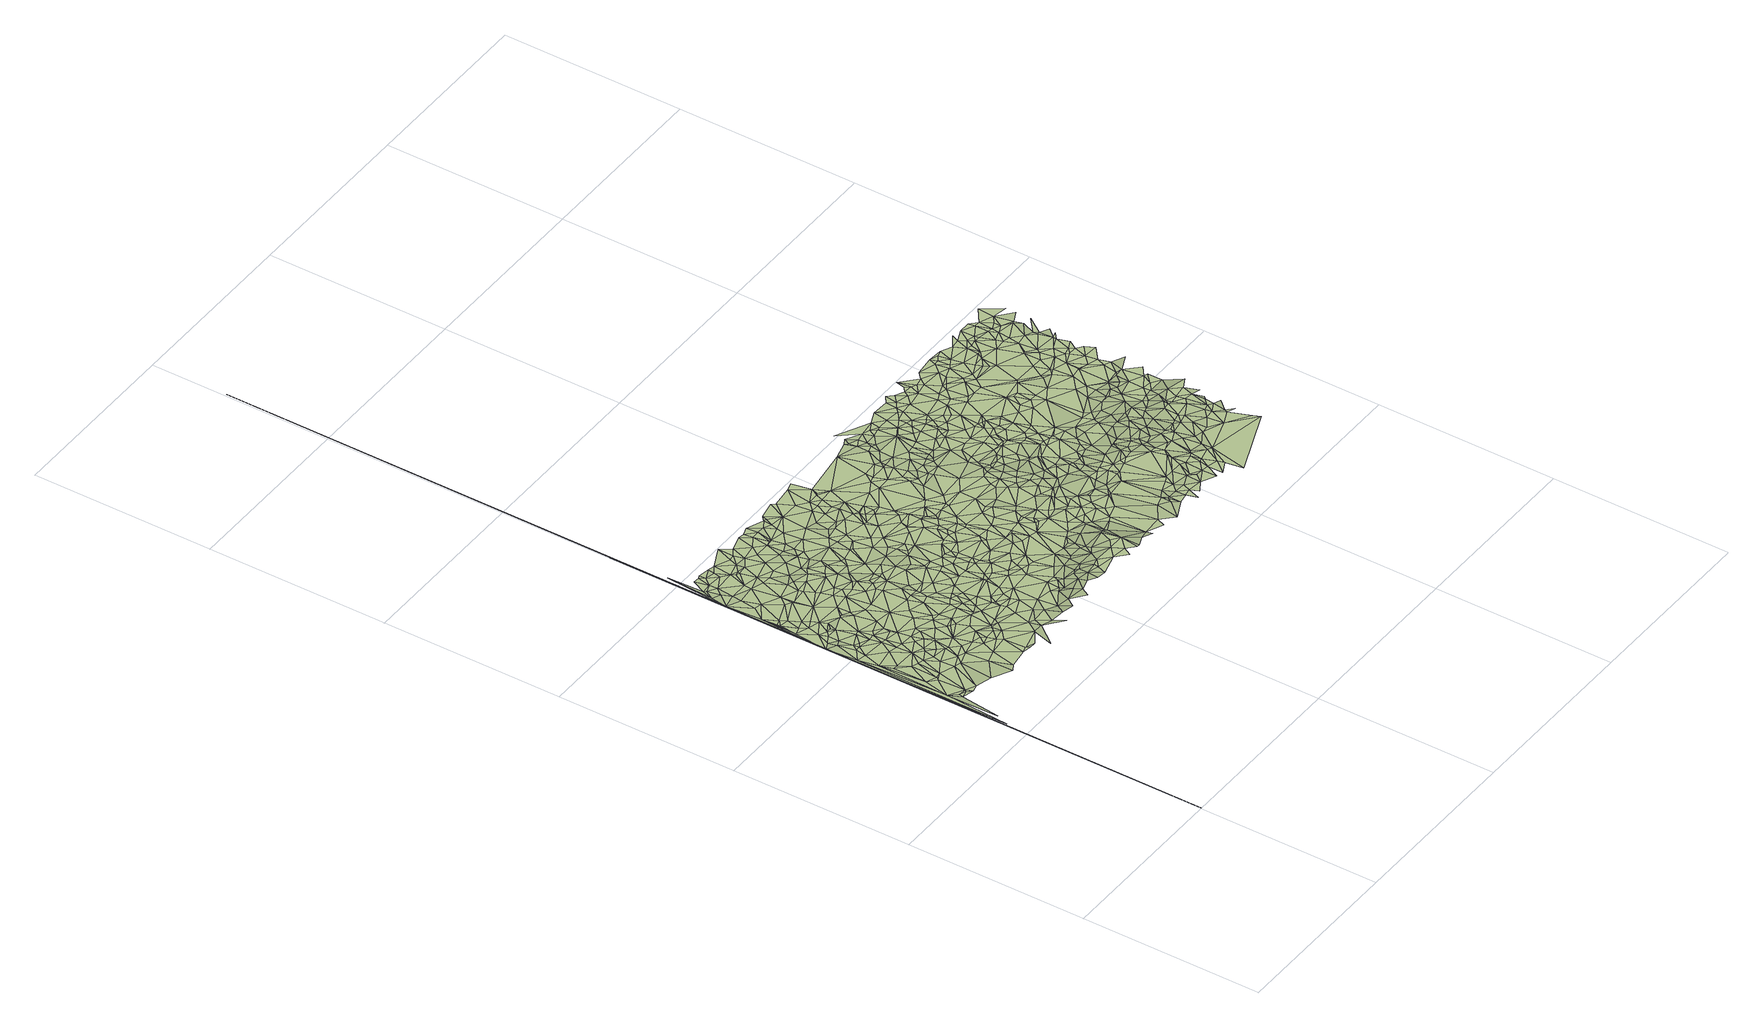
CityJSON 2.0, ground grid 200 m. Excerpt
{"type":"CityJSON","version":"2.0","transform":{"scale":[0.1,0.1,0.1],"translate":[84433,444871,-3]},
"CityObjects":{
"terrain1":{"type":"TINRelief","geometry":[{"type":"CompositeSurface","lod":"2","boundaries":[[[0,1,2]],[[3,4,1]],[[0,5,1]],[[6,1,5]],[[7,5,0]],[[7,0,8]],[[7,6,5]],[[9,1,6]],[[9,10,1]],[[11,4,3]],[[7,8,6]],[[10,12,1]],[[13,6,8]],[[3,1,12]],[[9,14,10]],[[10,15,12]],[[9,6,16]],[[14,17,10]],[[10,17,15]],[[9,16,14]],[[18,12,15]],[[13,19,6]],[[17,18,15]],[[20,3,12]],[[19,16,6]],[[14,16,21]],[[14,21,17]],[[22,12,18]],[[23,11,3]],[[24,3,20]],[[22,20,12]],[[23,3,24]],[[13,25,26]],[[16,27,21]],[[28,18,17]],[[29,11,23]],[[13,26,19]],[[30,24,20]],[[19,31,16]],[[31,27,16]],[[28,17,21]],[[29,32,11]],[[23,24,33]],[[22,18,28]],[[34,11,32]],[[35,29,23]],[[30,33,24]],[[27,28,21]],[[35,23,33]],[[36,11,34]],[[37,30,20]],[[37,20,22]],[[38,29,35]],[[30,39,33]],[[31,40,27]],[[38,32,29]],[[19,41,31]],[[25,42,26]],[[19,26,41]],[[27,43,28]],[[44,34,45]],[[46,22,28]],[[27,40,43]],[[45,34,47]],[[48,39,30]],[[34,32,49]],[[50,42,25]],[[35,33,51]],[[36,52,11]],[[44,36,34]],[[51,33,39]],[[47,34,49]],[[37,22,46]],[[38,53,32]],[[48,30,37]],[[38,35,54]],[[31,55,40]],[[56,44,45]],[[46,28,57]],[[58,45,47]],[[43,59,28]],[[11,60,61]],[[56,36,44]],[[48,51,39]],[[40,62,43]],[[38,54,53]],[[54,35,51]],[[31,41,55]],[[63,41,26]],[[56,45,58]],[[64,37,46]],[[63,26,42]],[[53,65,32]],[[66,47,49]],[[49,32,65]],[[64,46,57]],[[67,42,50]],[[28,59,68]],[[28,68,57]],[[66,58,47]],[[43,62,59]],[[40,55,62]],[[69,48,37]],[[54,70,53]],[[69,37,64]],[[71,51,48]],[[72,53,70]],[[66,49,73]],[[71,48,69]],[[71,54,51]],[[36,74,52]],[[73,49,65]],[[75,55,41]],[[72,70,54]],[[56,76,36]],[[72,65,53]],[[77,59,62]],[[67,78,42]],[[63,79,41]],[[64,57,80]],[[81,11,52]],[[63,42,78]],[[79,75,41]],[[69,64,82]],[[59,83,68]],[[57,68,84]],[[71,69,85]],[[77,62,55]],[[86,56,58]],[[36,76,74]],[[77,83,59]],[[77,55,75]],[[80,57,84]],[[71,87,54]],[[64,80,82]],[[87,72,54]],[[69,88,85]],[[74,89,52]],[[90,58,66]],[[83,84,68]],[[69,82,88]],[[91,92,52]],[[87,65,72]],[[93,66,73]],[[67,94,78]],[[86,76,56]],[[95,79,63]],[[93,73,65]],[[96,63,78]],[[71,85,97]],[[98,52,89]],[[77,99,83]],[[91,52,98]],[[79,100,75]],[[76,89,74]],[[77,75,100]],[[88,82,80]],[[101,52,92]],[[102,84,83]],[[96,95,63]],[[90,86,58]],[[99,102,83]],[[103,92,91]],[[103,104,92]],[[77,100,99]],[[85,88,97]],[[105,80,84]],[[71,106,87]],[[95,100,79]],[[71,97,106]],[[90,66,93]],[[101,92,104]],[[105,84,102]],[[87,107,65]],[[108,91,98]],[[108,103,91]],[[93,65,107]],[[109,104,103]],[[100,110,99]],[[111,89,76]],[[110,102,99]],[[96,78,112]],[[94,113,78]],[[86,114,76]],[[115,88,80]],[[106,116,87]],[[111,98,89]],[[96,117,95]],[[109,103,108]],[[105,102,110]],[[109,118,104]],[[87,116,107]],[[119,80,105]],[[78,113,112]],[[106,120,116]],[[95,121,100]],[[115,97,88]],[[122,123,94]],[[90,114,86]],[[124,90,93]],[[114,111,76]],[[94,123,113]],[[96,125,117]],[[108,98,126]],[[116,120,107]],[[96,112,125]],[[127,106,97]],[[124,114,90]],[[95,117,121]],[[100,128,110]],[[127,120,106]],[[115,80,119]],[[111,126,98]],[[109,129,118]],[[130,128,100]],[[122,131,123]],[[105,110,132]],[[117,125,121]],[[133,109,108]],[[130,100,134]],[[124,93,135]],[[127,97,115]],[[109,136,129]],[[121,137,100]],[[119,105,132]],[[100,137,134]],[[124,138,114]],[[139,125,112]],[[140,93,107]],[[110,128,132]],[[133,136,109]],[[113,141,112]],[[142,107,120]],[[136,143,129]],[[139,121,125]],[[114,144,111]],[[145,108,126]],[[127,142,120]],[[146,113,123]],[[146,123,131]],[[145,133,108]],[[124,135,138]],[[147,135,93]],[[139,112,141]],[[130,148,128]],[[149,127,115]],[[147,93,150]],[[150,93,140]],[[128,148,132]],[[151,143,136]],[[111,152,126]],[[115,119,153]],[[139,154,121]],[[119,132,155]],[[156,136,133]],[[130,134,148]],[[138,157,114]],[[114,157,144]],[[121,158,137]],[[140,107,142]],[[149,142,127]],[[146,141,113]],[[156,151,136]],[[119,155,153]],[[121,154,158]],[[111,144,152]],[[139,141,154]],[[145,126,159]],[[156,133,145]],[[155,132,160]],[[132,148,160]],[[159,126,161]],[[134,137,162]],[[161,126,152]],[[154,141,163]],[[134,162,148]],[[115,153,164]],[[158,162,137]],[[154,163,158]],[[156,145,165]],[[166,138,135]],[[156,165,151]],[[167,157,138]],[[147,166,135]],[[145,159,168]],[[157,169,144]],[[149,115,170]],[[171,146,172]],[[173,150,140]],[[144,169,152]],[[153,155,174]],[[175,140,142]],[[149,176,142]],[[159,161,168]],[[174,155,160]],[[163,177,158]],[[166,167,138]],[[148,178,160]],[[146,179,141]],[[179,163,141]],[[175,173,140]],[[180,147,150]],[[145,168,181]],[[161,152,182]],[[165,145,181]],[[162,178,148]],[[170,115,164]],[[175,142,183]],[[153,174,164]],[[168,161,182]],[[184,169,157]],[[184,157,167]],[[158,177,185]],[[158,185,162]],[[176,183,142]],[[186,152,169]],[[149,187,176]],[[180,150,173]],[[180,166,147]],[[174,160,188]],[[171,179,146]],[[160,178,188]],[[168,182,181]],[[149,170,187]],[[162,189,178]],[[190,177,163]],[[162,185,189]],[[191,167,166]],[[184,186,169]],[[165,181,192]],[[182,152,193]],[[175,194,173]],[[191,184,167]],[[195,164,174]],[[190,163,179]],[[175,183,194]],[[186,193,152]],[[176,196,183]],[[171,197,179]],[[189,198,178]],[[199,189,185]],[[174,188,200]],[[180,191,166]],[[201,181,182]],[[195,174,200]],[[178,198,188]],[[202,185,177]],[[203,197,171]],[[204,165,192]],[[170,164,205]],[[176,187,206]],[[205,164,195]],[[199,198,189]],[[194,183,196]],[[207,203,171]],[[180,173,208]],[[209,192,181]],[[173,194,208]],[[176,206,196]],[[210,177,190]],[[184,211,186]],[[191,212,184]],[[201,182,193]],[[213,188,198]],[[200,188,213]],[[209,181,201]],[[195,200,214]],[[210,202,177]],[[215,179,197]],[[180,216,191]],[[170,217,187]],[[199,185,218]],[[195,214,219]],[[205,195,219]],[[211,193,186]],[[190,179,215]],[[212,211,184]],[[199,220,198]],[[216,221,191]],[[204,192,209]],[[180,208,216]],[[191,221,212]],[[217,206,187]],[[202,218,185]],[[206,222,196]],[[170,205,217]],[[200,213,223]],[[214,200,223]],[[213,198,224]],[[203,225,197]],[[226,194,196]],[[220,224,198]],[[201,193,227]],[[205,219,228]],[[226,208,194]],[[199,229,220]],[[230,223,213]],[[209,201,231]],[[230,213,224]],[[225,215,197]],[[199,218,229]],[[222,232,196]],[[206,233,222]],[[217,205,228]],[[216,234,221]],[[216,208,234]],[[204,209,231]],[[235,225,203]],[[236,219,214]],[[202,237,218]],[[220,238,224]],[[211,239,193]],[[217,233,206]],[[240,210,190]],[[226,196,232]],[[241,214,223]],[[212,221,242]],[[227,193,239]],[[236,228,219]],[[230,224,238]],[[240,190,215]],[[212,243,211]],[[229,238,220]],[[210,244,202]],[[245,201,227]],[[246,218,237]],[[222,233,232]],[[231,201,245]],[[247,234,208]],[[244,237,202]],[[226,248,208]],[[249,223,230]],[[246,229,218]],[[241,236,214]],[[234,250,221]],[[247,208,248]],[[212,242,243]],[[217,251,233]],[[235,252,225]],[[249,230,238]],[[221,250,242]],[[211,253,239]],[[240,244,210]],[[241,223,249]],[[211,243,253]],[[254,217,228]],[[233,251,232]],[[255,215,225]],[[246,237,256]],[[247,250,234]],[[257,252,235]],[[244,256,237]],[[226,232,258]],[[227,239,259]],[[254,228,236]],[[240,215,255]],[[245,227,259]],[[226,258,248]],[[252,255,225]],[[239,253,260]],[[261,251,217]],[[247,262,250]],[[247,248,262]],[[263,231,245]],[[264,238,229]],[[265,229,246]],[[259,239,260]],[[266,232,251]],[[267,243,242]],[[267,253,243]],[[257,268,252]],[[254,261,217]],[[269,246,256]],[[241,249,270]],[[271,260,253]],[[240,272,244]],[[249,238,264]],[[266,258,232]],[[262,248,273]],[[274,236,241]],[[273,248,258]],[[244,272,256]],[[267,271,253]],[[240,255,272]],[[250,275,242]],[[245,259,276]],[[259,260,277]],[[261,266,251]],[[263,245,276]],[[269,265,246]],[[271,277,260]],[[274,254,236]],[[262,275,250]],[[252,278,255]],[[265,264,229]],[[279,241,270]],[[270,249,280]],[[269,256,272]],[[267,242,275]],[[252,268,281]],[[276,259,282]],[[283,282,259]],[[283,259,277]],[[280,249,264]],[[262,273,275]],[[274,241,279]],[[284,273,258]],[[263,276,285]],[[286,261,254]],[[267,287,271]],[[288,258,266]],[[252,281,278]],[[279,270,280]],[[271,287,277]],[[288,266,261]],[[269,289,265]],[[274,290,254]],[[291,276,282]],[[286,254,290]],[[291,282,283]],[[255,292,272]],[[291,285,276]],[[268,293,294]],[[284,275,273]],[[267,275,287]],[[289,264,265]],[[269,272,295]],[[296,284,258]],[[283,277,297]],[[268,298,281]],[[255,278,292]],[[299,280,264]],[[300,279,280]],[[268,294,298]],[[269,295,289]],[[274,279,300]],[[286,301,261]],[[291,302,285]],[[303,258,288]],[[289,304,264]],[[296,258,303]],[[297,277,287]],[[291,283,305]],[[301,288,261]],[[306,290,274]],[[299,264,304]],[[278,281,307]],[[286,290,301]],[[306,274,300]],[[308,280,299]],[[308,300,280]],[[298,309,281]],[[289,310,304]],[[283,297,311]],[[284,312,275]],[[281,309,307]],[[291,305,302]],[[305,283,311]],[[295,310,289]],[[278,307,292]],[[313,287,275]],[[272,314,295]],[[306,301,290]],[[272,292,314]],[[315,284,296]],[[313,275,312]],[[299,304,316]],[[294,317,298]],[[306,300,318]],[[315,312,284]],[[319,307,309]],[[298,317,309]],[[301,320,288]],[[302,305,321]],[[303,288,322]],[[308,318,300]],[[315,296,303]],[[297,287,323]],[[308,299,324]],[[295,325,310]],[[292,307,319]],[[322,288,320]],[[304,310,326]],[[305,311,327]],[[313,323,287]],[[299,316,324]],[[328,317,294]],[[329,319,309]],[[305,327,321]],[[330,320,301]],[[329,309,317]],[[316,304,326]],[[331,313,312]],[[306,332,301]],[[325,326,310]],[[295,333,325]],[[295,314,333]],[[308,334,318]],[[335,314,292]],[[315,331,312]],[[335,292,319]],[[308,324,334]],[[336,311,297]],[[306,318,332]],[[337,315,303]],[[332,330,301]],[[338,303,322]],[[335,319,329]],[[339,321,327]],[[336,327,311]],[[322,320,340]],[[330,340,320]],[[336,297,323]],[[341,323,313]],[[324,316,342]],[[318,334,343]],[[334,324,342]],[[316,326,344]],[[337,331,315]],[[345,313,331]],[[338,337,303]],[[325,333,346]],[[342,316,344]],[[329,317,347]],[[328,348,317]],[[339,349,321]],[[341,313,345]],[[339,327,336]],[[332,340,330]],[[350,333,314]],[[338,322,340]],[[351,348,328]],[[325,352,326]],[[344,326,353]],[[334,354,343]],[[355,314,335]],[[334,342,356]],[[325,346,352]],[[357,318,343]],[[348,347,317]],[[334,356,354]],[[339,336,349]],[[341,358,323]],[[329,347,359]],[[350,346,333]],[[357,332,318]],[[335,329,360]],[[355,350,314]],[[351,361,348]],[[357,343,354]],[[342,344,362]],[[344,353,362]],[[363,331,337]],[[348,364,347]],[[353,326,365]],[[329,359,360]],[[366,341,345]],[[359,347,364]],[[367,345,331]],[[355,335,360]],[[332,368,340]],[[326,352,365]],[[338,340,368]],[[366,358,341]],[[369,337,338]],[[356,370,354]],[[371,336,323]],[[350,372,346]],[[371,323,358]],[[372,352,346]],[[373,349,336]],[[348,361,374]],[[355,375,350]],[[356,342,376]],[[357,377,332]],[[348,378,364]],[[357,354,370]],[[362,353,365]],[[359,364,379]],[[363,367,331]],[[350,375,372]],[[348,374,378]],[[367,366,345]],[[363,337,369]],[[359,379,360]],[[342,362,376]],[[372,365,352]],[[366,380,358]],[[379,364,378]],[[338,368,381]],[[357,370,377]],[[356,376,370]],[[373,336,382]],[[332,377,383]],[[332,383,368]],[[355,384,375]],[[371,358,380]],[[369,338,385]],[[386,382,336]],[[355,360,384]],[[386,336,371]],[[361,387,374]],[[374,388,378]],[[389,360,379]],[[363,369,390]],[[338,381,385]],[[372,375,384]],[[379,378,388]],[[391,377,370]],[[362,365,392]],[[367,393,366]],[[363,394,367]],[[372,392,365]],[[366,393,380]],[[389,384,360]],[[363,390,395]],[[374,387,388]],[[376,362,396]],[[381,368,383]],[[397,391,370]],[[391,398,377]],[[369,399,390]],[[379,388,400]],[[401,371,380]],[[389,379,400]],[[376,402,370]],[[377,398,383]],[[363,395,394]],[[381,383,403]],[[396,362,404]],[[367,394,393]],[[381,403,385]],[[397,370,402]],[[386,371,405]],[[389,406,384]],[[390,407,395]],[[362,392,404]],[[401,380,408]],[[405,371,401]],[[380,393,408]],[[389,400,406]],[[390,399,407]],[[372,409,392]],[[376,396,402]],[[369,385,410]],[[411,391,397]],[[411,398,391]],[[386,412,382]],[[372,384,413]],[[394,395,414]],[[369,410,399]],[[415,403,383]],[[416,383,398]],[[406,417,384]],[[418,385,403]],[[411,416,398]],[[419,388,387]],[[372,413,409]],[[419,400,388]],[[386,405,412]],[[401,408,420]],[[406,400,421]],[[394,422,393]],[[397,402,423]],[[394,414,422]],[[405,401,420]],[[402,396,424]],[[415,383,416]],[[395,407,425]],[[414,395,425]],[[399,426,407]],[[393,422,408]],[[411,397,427]],[[396,404,424]],[[406,421,417]],[[418,403,415]],[[418,410,385]],[[411,427,416]],[[407,426,425]],[[428,404,392]],[[420,408,422]],[[427,397,423]],[[428,392,409]],[[423,402,424]],[[414,425,422]],[[405,420,429]],[[430,421,400]],[[431,432,387]],[[430,400,433]],[[399,410,434]],[[433,400,419]],[[399,435,426]],[[417,436,384]],[[415,416,437]],[[432,419,387]],[[399,434,435]],[[427,437,416]],[[438,417,421]],[[434,410,418]],[[384,436,413]],[[435,425,426]],[[428,409,413]],[[423,424,439]],[[418,415,440]],[[441,405,429]],[[412,405,441]],[[442,424,404]],[[427,423,439]],[[430,438,421]],[[415,437,443]],[[438,444,417]],[[428,445,404]],[[440,415,443]],[[442,404,445]],[[420,422,446]],[[439,424,442]],[[429,420,446]],[[447,417,444]],[[448,433,419]],[[428,413,445]],[[437,449,443]],[[427,450,437]],[[427,439,450]],[[441,429,451]],[[434,418,452]],[[447,436,417]],[[429,446,451]],[[422,425,453]],[[430,433,454]],[[438,447,444]],[[418,440,452]],[[412,441,455]],[[435,453,425]],[[440,443,452]],[[432,456,419]],[[457,438,430]],[[437,458,449]],[[441,451,446]],[[452,443,449]],[[445,413,459]],[[437,450,458]],[[454,433,448]],[[448,419,456]],[[446,422,453]],[[459,413,436]],[[442,445,459]],[[460,456,432]],[[439,442,461]],[[434,462,435]],[[457,447,438]],[[450,439,461]],[[452,449,458]],[[457,430,454]],[[460,463,456]],[[464,436,447]],[[434,452,465]],[[442,459,466]],[[454,448,456]],[[461,442,466]],[[450,467,458]],[[435,462,453]],[[459,436,468]],[[457,464,447]],[[434,465,462]],[[452,458,469]],[[470,456,463]],[[471,468,436]],[[464,472,436]],[[473,454,456]],[[473,457,454]],[[467,469,458]],[[465,452,469]],[[446,453,474]],[[475,459,468]],[[472,471,436]],[[476,466,459]],[[477,459,475]],[[478,473,456]],[[457,479,464]],[[480,450,461]],[[480,467,450]],[[481,461,466]],[[482,468,471]],[[482,475,468]],[[473,479,457]],[[476,459,477]],[[441,446,483]],[[484,472,464]],[[453,462,474]],[[470,485,456]],[[486,473,478]],[[476,481,466]],[[465,469,487]],[[488,461,481]],[[489,484,464]],[[482,471,472]],[[485,478,456]],[[486,479,473]],[[489,464,479]],[[446,474,490]],[[480,461,488]],[[491,469,467]],[[492,477,475]],[[492,475,482]],[[493,462,465]],[[492,482,472]],[[476,477,492]],[[486,494,479]],[[495,465,487]],[[470,496,485]],[[497,486,478]],[[498,474,462]],[[491,487,469]],[[499,484,489]],[[500,481,476]],[[480,491,467]],[[494,489,479]],[[501,488,481]],[[502,472,484]],[[497,494,486]],[[485,497,478]],[[495,493,465]],[[500,476,492]],[[501,480,488]],[[492,472,503]],[[446,490,483]],[[493,498,462]],[[499,502,484]],[[501,481,500]],[[498,504,474]],[[505,503,472]],[[504,490,474]],[[494,506,489]],[[499,489,506]],[[502,505,472]],[[497,507,494]],[[485,507,497]],[[493,508,498]],[[509,493,495]],[[510,500,492]],[[511,495,487]],[[499,506,512]],[[498,513,504]],[[499,512,502]],[[494,514,506]],[[515,487,491]],[[516,480,501]],[[504,517,490]],[[494,507,514]],[[518,492,503]],[[509,508,493]],[[519,507,485]],[[520,505,502]],[[521,491,480]],[[522,501,500]],[[518,503,505]],[[523,519,485]],[[524,498,508]],[[525,509,495]],[[512,520,502]],[[504,513,517]],[[509,526,508]],[[506,514,512]],[[524,513,498]],[[511,487,515]],[[527,505,520]],[[510,492,518]],[[521,480,516]],[[483,490,517]],[[528,500,510]],[[511,525,495]],[[507,529,514]],[[522,516,501]],[[524,508,526]],[[518,505,527]],[[522,500,528]],[[509,530,526]],[[512,531,520]],[[519,532,507]],[[532,529,507]],[[525,530,509]],[[512,514,533]],[[524,534,513]],[[515,491,535]],[[536,517,513]],[[521,535,491]],[[527,520,537]],[[529,533,514]],[[520,531,537]],[[534,536,513]],[[538,510,518]],[[512,539,531]],[[512,533,539]],[[540,483,517]],[[541,524,526]],[[524,542,534]],[[525,543,530]],[[544,510,538]],[[545,525,511]],[[541,526,530]],[[546,516,522]],[[546,521,516]],[[540,517,536]],[[545,511,515]],[[518,527,547]],[[528,510,544]],[[542,536,534]],[[538,518,547]],[[531,539,537]],[[519,548,532]],[[549,522,528]],[[550,533,529]],[[551,548,519]],[[532,550,529]],[[527,537,552]],[[545,543,525]],[[553,539,533]],[[541,542,524]],[[541,530,543]],[[546,535,521]],[[546,522,549]],[[544,538,547]],[[552,537,539]],[[547,527,552]],[[554,483,540]],[[555,536,542]],[[553,533,550]],[[556,483,554]],[[553,557,539]],[[555,540,536]],[[549,528,558]],[[515,535,559]],[[528,544,558]],[[545,560,543]],[[561,545,515]],[[546,562,535]],[[546,549,563]],[[532,548,564]],[[541,543,565]],[[532,564,550]],[[566,539,557]],[[560,565,543]],[[549,558,563]],[[553,566,557]],[[567,544,547]],[[551,568,548]],[[541,569,542]],[[562,559,535]],[[546,570,562]],[[561,515,559]],[[546,563,570]],[[571,540,555]],[[553,550,566]],[[571,554,540]],[[572,556,554]],[[567,558,544]],[[573,547,552]],[[541,565,569]],[[574,565,560]],[[572,575,556]],[[551,576,568]],[[577,563,558]],[[578,571,555]],[[567,547,573]],[[570,579,562]],[[580,572,554]],[[562,579,559]],[[552,539,581]],[[582,554,571]],[[583,550,564]],[[570,563,584]],[[585,560,545]],[[548,586,564]],[[574,587,565]],[[567,577,558]],[[583,566,550]],[[587,569,565]],[[580,554,582]],[[577,584,563]],[[580,575,572]],[[555,542,588]],[[568,586,548]],[[581,539,566]],[[582,571,578]],[[585,545,561]],[[559,579,589]],[[574,560,585]],[[561,559,590]],[[588,542,569]],[[567,573,591]],[[574,592,587]],[[590,559,589]],[[570,593,579]],[[583,594,566]],[[595,569,587]],[[596,573,552]],[[570,584,593]],[[576,597,568]],[[578,555,588]],[[597,586,568]],[[567,598,577]],[[579,599,589]],[[582,578,600]],[[580,601,575]],[[576,602,597]],[[567,591,598]],[[580,582,601]],[[595,587,592]],[[597,602,586]],[[561,590,603]],[[583,564,604]],[[574,585,592]],[[594,605,566]],[[586,604,564]],[[579,593,599]],[[596,552,581]],[[596,591,573]],[[595,588,569]],[[576,606,602]],[[601,582,600]],[[607,584,577]],[[608,586,602]],[[605,581,566]],[[583,604,594]],[[609,561,603]],[[590,589,610]],[[595,592,611]],[[600,578,588]],[[609,585,561]],[[612,593,584]],[[613,598,591]],[[610,589,599]],[[585,614,592]],[[607,577,598]],[[608,604,586]],[[615,599,593]],[[606,616,602]],[[617,603,590]],[[608,602,616]],[[595,611,588]],[[618,591,596]],[[618,613,591]],[[619,601,600]],[[620,601,621]],[[612,584,607]],[[592,614,622]],[[592,622,611]],[[594,623,605]],[[615,610,599]],[[612,615,593]],[[617,590,610]],[[624,600,588]],[[596,581,625]],[[626,627,606]],[[594,604,628]],[[619,600,624]],[[605,629,581]],[[611,630,588]],[[606,627,616]],[[631,585,609]],[[632,598,613]],[[585,633,614]],[[634,609,603]],[[608,616,635]],[[621,601,619]],[[618,636,613]],[[611,637,630]],[[625,581,629]],[[632,607,598]],[[618,596,638]],[[608,639,604]],[[594,628,623]],[[596,625,638]],[[619,624,640]],[[612,641,615]],[[605,623,629]],[[642,612,607]],[[643,588,630]],[[634,603,617]],[[627,644,616]],[[645,613,636]],[[631,633,585]],[[624,588,643]],[[622,614,633]],[[608,635,639]],[[622,646,611]],[[642,641,612]],[[616,644,635]],[[632,613,645]],[[611,646,637]],[[618,638,636]],[[621,619,640]],[[647,610,615]],[[628,604,648]],[[631,609,634]],[[643,630,637]],[[642,607,632]],[[640,624,643]],[[625,629,649]],[[617,610,647]],[[638,625,650]],[[641,647,615]],[[639,651,604]],[[627,652,653]],[[636,638,654]],[[625,649,650]],[[604,651,648]],[[623,655,629]],[[645,636,654]],[[628,648,623]],[[649,629,655]],[[627,653,644]],[[656,622,633]],[[638,650,654]],[[657,633,631]],[[643,637,658]],[[659,634,617]],[[621,640,660]],[[639,635,651]],[[640,643,660]],[[659,617,647]],[[637,646,658]],[[657,631,634]],[[642,661,641]],[[662,646,622]],[[635,644,663]],[[662,622,656]],[[648,664,623]],[[623,664,655]],[[642,632,665]],[[666,650,649]],[[654,650,666]],[[649,655,667]],[[632,645,665]],[[641,661,647]],[[668,656,633]],[[643,658,669]],[[635,670,651]],[[653,663,644]],[[648,651,671]],[[645,654,672]],[[659,647,673]],[[660,643,674]],[[655,664,667]],[[675,634,659]],[[676,658,646]],[[648,671,664]],[[677,633,657]],[[674,643,669]],[[621,660,678]],[[635,663,670]],[[657,634,675]],[[666,649,679]],[[662,656,668]],[[642,665,661]],[[662,676,646]],[[649,667,679]],[[677,668,633]],[[654,666,680]],[[673,647,681]],[[675,659,673]],[[661,681,647]],[[682,669,658]],[[645,672,665]],[[682,658,676]],[[683,662,668]],[[671,684,664]],[[682,674,669]],[[685,663,653]],[[683,676,662]],[[680,666,679]],[[664,686,667]],[[687,660,674]],[[671,688,684]],[[689,673,681]],[[690,657,675]],[[675,673,689]],[[661,691,681]],[[687,678,660]],[[677,657,692]],[[685,693,663]],[[694,683,668]],[[679,667,686]],[[685,653,695]],[[661,665,691]],[[683,696,676]],[[677,694,668]],[[697,654,680]],[[682,676,698]],[[671,651,699]],[[672,654,697]],[[664,684,700]],[[701,651,670]],[[702,670,663]],[[703,674,682]],[[704,695,653]],[[702,663,693]],[[690,692,657]],[[681,691,705]],[[680,679,706]],[[707,665,672]],[[696,698,676]],[[694,696,683]],[[685,695,693]],[[664,700,686]],[[684,688,700]],[[665,705,691]],[[703,687,674]],[[675,689,708]],[[671,699,688]],[[689,681,709]],[[679,686,706]],[[707,705,665]],[[682,698,710]],[[681,705,711]],[[690,675,708]],[[712,678,687]],[[703,682,710]],[[707,672,713]],[[714,670,702]],[[701,699,651]],[[710,698,696]],[[715,700,688]],[[680,706,716]],[[695,717,693]],[[709,681,711]],[[702,693,717]],[[714,701,670]],[[677,718,694]],[[689,709,708]],[[699,715,688]],[[694,719,696]],[[672,697,713]],[[697,680,716]],[[720,695,704]],[[712,721,678]],[[712,687,703]],[[677,692,718]],[[707,722,705]],[[690,723,692]],[[706,686,724]],[[719,710,696]],[[725,686,700]],[[707,713,722]],[[705,722,711]],[[715,726,700]],[[690,727,723]],[[714,702,717]],[[716,706,724]],[[690,708,728]],[[729,708,709]],[[694,730,719]],[[724,686,725]],[[692,723,718]],[[731,703,710]],[[713,697,732]],[[720,733,695]],[[695,733,717]],[[712,703,731]],[[690,728,727]],[[694,718,730]],[[713,734,722]],[[713,732,734]],[[697,716,735]],[[728,708,729]],[[726,736,700]],[[737,715,699]],[[725,700,736]],[[716,724,735]],[[714,738,701]],[[737,726,715]],[[701,738,699]],[[711,722,739]],[[709,711,740]],[[741,721,712]],[[742,743,720]],[[729,709,740]],[[727,744,723]],[[745,714,717]],[[741,712,731]],[[738,746,699]],[[697,747,732]],[[719,748,710]],[[740,711,739]],[[744,718,723]],[[737,699,746]],[[720,749,733]],[[697,735,747]],[[728,744,727]],[[750,736,726]],[[734,751,722]],[[742,752,743]],[[734,732,751]],[[745,717,733]],[[728,729,753]],[[722,754,739]],[[741,755,721]],[[725,736,756]],[[757,738,714]],[[743,749,720]],[[730,748,719]],[[737,750,726]],[[729,740,753]],[[758,735,724]],[[730,718,748]],[[731,710,759]],[[760,724,725]],[[740,739,754]],[[757,714,745]],[[750,756,736]],[[722,751,754]],[[745,733,749]],[[737,746,761]],[[732,747,751]],[[762,746,738]],[[728,763,744]],[[728,753,763]],[[741,731,764]],[[741,765,755]],[[710,748,759]],[[737,766,750]],[[763,753,740]],[[760,725,756]],[[750,767,756]],[[762,761,746]],[[757,745,749]],[[737,761,766]],[[758,724,760]],[[768,747,735]],[[741,764,765]],[[750,766,767]],[[744,769,718]],[[770,738,757]],[[770,762,738]],[[768,735,758]],[[743,771,749]],[[740,754,772]],[[718,769,748]],[[773,774,752]],[[768,751,747]],[[763,740,772]],[[743,752,774]],[[764,731,775]],[[757,749,771]],[[776,766,761]],[[731,759,775]],[[777,770,757]],[[778,756,767]],[[764,779,765]],[[762,780,761]],[[777,757,771]],[[781,767,766]],[[754,751,782]],[[783,760,756]],[[748,784,759]],[[780,776,761]],[[743,774,771]],[[770,780,762]],[[764,775,779]],[[769,784,748]],[[744,763,785]],[[777,786,770]],[[776,781,766]],[[783,756,778]],[[787,758,760]],[[754,782,772]],[[768,758,787]],[[768,788,751]],[[777,771,789]],[[781,778,767]],[[775,759,790]],[[790,759,784]],[[777,789,786]],[[744,785,769]],[[791,779,775]],[[770,792,780]],[[763,772,785]],[[787,760,783]],[[771,774,789]],[[791,793,779]],[[770,786,792]],[[769,794,784]],[[780,795,776]],[[776,795,781]],[[775,790,796]],[[791,775,797]],[[790,784,798]],[[768,787,799]],[[780,792,800]],[[801,783,778]],[[791,802,793]],[[780,800,795]],[[768,799,788]],[[794,798,784]],[[782,803,772]],[[797,775,796]],[[804,778,781]],[[787,783,801]],[[769,805,794]],[[786,789,806]],[[807,782,751]],[[791,797,802]],[[807,751,788]],[[801,778,804]],[[786,806,792]],[[800,792,808]],[[804,781,795]],[[785,772,803]],[[789,774,809]],[[769,785,805]],[[790,798,810]],[[796,790,810]],[[811,787,801]],[[802,797,812]],[[800,808,813]],[[813,808,792]],[[811,799,787]],[[800,814,795]],[[789,809,806]],[[801,804,815]],[[797,796,812]],[[816,803,782]],[[817,788,799]],[[773,818,774]],[[804,795,819]],[[792,806,820]],[[794,821,798]],[[822,785,803]],[[810,798,823]],[[800,813,814]],[[794,805,821]],[[817,824,788]],[[813,792,820]],[[822,803,816]],[[801,815,825]],[[804,819,815]],[[811,801,825]],[[807,788,824]],[[785,826,805]],[[795,814,819]],[[807,816,782]],[[811,827,799]],[[823,798,821]],[[817,799,827]],[[796,810,828]],[[822,829,785]],[[812,796,828]],[[774,830,809]],[[826,821,805]],[[810,823,831]],[[813,832,814]],[[809,833,806]],[[813,820,832]],[[822,816,829]],[[806,833,820]],[[834,815,819]],[[825,815,834]],[[835,816,807]],[[835,829,816]],[[836,819,814]],[[810,831,828]],[[823,821,837]],[[812,828,838]],[[839,832,820]],[[840,826,785]],[[817,841,824]],[[831,823,837]],[[842,833,809]],[[840,785,829]],[[817,827,843]],[[826,844,821]],[[811,825,845]],[[814,832,846]],[[834,819,836]],[[811,845,827]],[[847,820,833]],[[807,824,848]],[[847,839,820]],[[842,809,830]],[[844,837,821]],[[836,814,846]],[[840,829,835]],[[839,846,832]],[[835,807,849]],[[825,834,845]],[[817,843,841]],[[850,844,826]],[[834,836,851]],[[818,830,774]],[[852,831,837]],[[843,827,845]],[[842,853,833]],[[852,828,831]],[[854,838,828]],[[844,855,837]],[[824,841,848]],[[850,826,840]],[[851,836,846]],[[853,847,833]],[[840,835,849]],[[842,830,853]],[[852,837,855]],[[807,848,849]],[[834,851,856]],[[839,857,846]],[[854,828,852]],[[858,839,847]],[[834,856,845]],[[854,859,838]],[[841,843,860]],[[851,846,861]],[[843,845,862]],[[863,855,844]],[[843,862,860]],[[858,857,839]],[[853,864,847]],[[857,861,846]],[[854,852,865]],[[866,856,851]],[[866,851,861]],[[867,852,855]],[[850,868,844]],[[840,849,869]],[[853,830,870]],[[845,871,862]],[[845,856,871]],[[858,847,864]],[[854,865,872]],[[850,840,873]],[[841,860,874]],[[854,872,859]],[[867,865,852]],[[841,875,848]],[[876,863,844]],[[857,877,861]],[[857,878,877]],[[858,878,857]],[[867,855,879]],[[880,860,862]],[[876,844,868]],[[863,879,855]],[[830,881,870]],[[853,870,864]],[[841,874,875]],[[840,869,873]],[[882,856,866]],[[883,872,865]],[[871,856,882]],[[880,862,871]],[[849,848,884]],[[872,885,859]],[[830,886,881]],[[883,865,867]],[[874,860,880]],[[878,887,877]],[[866,861,888]],[[858,889,878]],[[869,849,890]],[[888,861,877]],[[818,886,830]],[[883,885,872]],[[882,866,888]],[[878,889,887]],[[858,864,891]],[[870,891,864]],[[880,871,892]],[[848,875,884]],[[850,873,893]],[[881,894,870]],[[895,859,885]],[[849,884,890]],[[858,891,889]],[[850,893,868]],[[896,871,882]],[[873,869,890]],[[863,897,879]],[[877,887,898]],[[899,875,874]],[[895,885,883]],[[876,897,863]],[[899,874,880]],[[870,894,900]],[[888,877,898]],[[870,900,891]],[[867,879,901]],[[881,902,894]],[[876,868,897]],[[882,888,903]],[[904,887,889]],[[892,871,905]],[[899,880,892]],[[883,867,906]],[[904,889,891]],[[896,882,903]],[[873,890,907]],[[896,905,871]],[[899,908,875]],[[901,879,897]],[[888,898,903]],[[895,883,909]],[[900,910,891]],[[873,907,893]],[[899,892,911]],[[894,912,900]],[[904,891,910]],[[904,913,887]],[[914,890,884]],[[887,913,898]],[[915,884,875]],[[911,892,905]],[[867,901,906]],[[907,890,914]],[[915,875,908]],[[899,911,908]],[[909,883,906]],[[904,910,916]],[[896,903,917]],[[868,918,897]],[[901,897,919]],[[868,893,920]],[[903,898,921]],[[908,911,922]],[[907,923,893]],[[904,924,913]],[[925,914,884]],[[911,905,922]],[[906,901,919]],[[896,926,905]],[[919,897,918]],[[917,903,921]],[[925,884,915]],[[898,913,927]],[[896,917,926]],[[928,907,914]],[[868,920,918]],[[908,922,929]],[[906,919,930]],[[923,920,893]],[[909,906,931]],[[921,898,927]],[[915,908,932]],[[928,923,907]],[[933,922,905]],[[925,915,934]],[[928,914,925]],[[908,929,932]],[[933,905,926]],[[915,935,934]],[[906,930,936]],[[930,919,937]],[[931,906,936]],[[919,918,937]],[[909,931,938]],[[939,917,921]],[[925,934,935]],[[926,917,939]],[[929,922,933]],[[923,940,920]],[[915,932,935]],[[930,937,936]],[[928,940,923]],[[941,920,940]],[[920,942,918]],[[928,925,943]],[[929,933,944]],[[925,935,945]],[[933,926,946]],[[947,937,918]],[[941,942,920]],[[931,936,948]],[[949,936,937]],[[941,940,950]],[[929,944,932]],[[932,951,935]],[[925,952,943]],[[947,918,953]],[[942,953,918]],[[928,954,940]],[[925,945,952]],[[941,950,942]],[[949,937,955]],[[947,955,937]],[[949,948,936]],[[945,935,951]],[[928,943,954]],[[954,950,940]],[[932,944,951]],[[933,956,944]],[[957,943,952]],[[949,955,958]],[[942,959,953]],[[958,955,947]],[[957,954,943]],[[947,953,960]],[[961,952,945]],[[950,962,942]],[[963,948,949]],[[957,952,961]],[[960,953,959]],[[945,951,964]],[[954,965,950]],[[958,947,960]],[[942,962,959]],[[963,949,958]],[[961,945,966]],[[957,967,954]],[[963,968,948]],[[950,969,962]],[[945,964,966]],[[958,960,970]],[[957,961,971]],[[950,965,969]],[[963,958,970]],[[954,967,965]],[[957,971,967]],[[960,959,972]],[[970,960,973]],[[963,970,974]],[[963,974,968]],[[972,959,962]],[[969,975,962]],[[974,970,976]],[[970,973,976]],[[960,972,973]],[[969,965,977]],[[967,978,965]],[[969,977,975]],[[975,979,962]],[[977,965,980]],[[972,962,979]],[[974,976,981]],[[981,976,973]],[[972,982,973]],[[977,983,975]],[[981,973,982]],[[972,979,982]],[[974,981,984]],[[981,982,985]],[[981,986,984]]]}]}
},
"vertices":[
[140,2820,4],[68,2950,15],[84,2380,9],[38,3950,12],[25,2240,15],[143,2860,13],[229,2850,18],[207,2830,15],[258,2780,15],[214,3150,17],[126,3230,16],[4,4290,13],[77,3730,14],[338,2800,16],[234,3180,17],[118,3600,14],[301,3190,17],[240,3470,15],[172,3590,15],[466,3130,17],[135,3930,13],[317,3450,14],[302,3770,16],[106,4230,18],[154,4040,13],[526,2760,5],[542,3110,17],[377,3430,14],[415,3580,14],[88,4330,13],[212,4050,14],[461,3290,13],[140,4470,15],[194,4110,14],[33,4660,16],[174,4260,14],[35,5050,14],[385,3910,15],[173,4380,15],[256,4080,15],[480,3380,13],[610,3190,16],[721,2910,16],[505,3500,13],[49,4880,13],[51,4850,13],[404,3750,15],[120,4680,14],[358,4030,14],[181,4610,13],[737,2650,8],[348,4180,15],[11,5440,13],[229,4430,14],[302,4380,12],[648,3360,13],[114,4900,14],[471,3740,14],[152,4830,15],[531,3530,13],[4,11150,28],[4,0,13],[585,3420,13],[693,3160,16],[437,3900,15],[301,4570,18],[215,4710,16],[808,2690,6],[570,3660,16],[429,4040,13],[281,4430,13],[400,4190,15],[333,4490,17],[266,4650,17],[140,5200,13],[674,3340,14],[220,5180,14],[690,3510,14],[855,2950,14],[767,3250,14],[590,3870,15],[4,6760,13],[561,3940,15],[654,3610,13],[616,3730,14],[481,4080,15],[341,4990,13],[483,4450,12],[567,4010,15],[166,5370,11],[410,4950,15],[123,5580,17],[42,5620,11],[466,4750,12],[1019,2720,10],[868,3200,15],[916,3100,12],[626,4130,12],[169,5470,16],[708,3520,14],[816,3390,15],[55,6140,14],[725,3700,15],[95,5720,13],[76,5740,13],[734,3760,16],[575,4360,11],[589,4560,14],[196,5660,13],[187,5750,13],[850,3610,14],[363,5390,12],[1036,3040,12],[1074,2980,9],[416,5090,13],[806,4100,12],[518,4460,12],[970,3180,14],[150,5900,14],[858,3870,16],[594,4410,12],[1026,3270,15],[1117,2700,12],[1090,2740,10],[427,4940,16],[1007,3130,12],[374,5480,12],[706,4310,16],[934,3530,15],[216,5890,13],[958,3510,15],[1189,2700,9],[938,3700,14],[351,5740,11],[1005,3480,16],[609,4960,13],[254,5840,12],[1060,3360,14],[596,5010,13],[1124,3130,11],[717,4690,14],[1177,3070,11],[767,4580,14],[253,5910,12],[507,5350,8],[427,5670,14],[1338,2800,10],[661,4860,12],[1056,3560,15],[802,4310,15],[678,4810,13],[371,5890,17],[541,5440,12],[929,3960,16],[1158,3170,15],[991,3740,13],[361,5810,13],[610,5140,13],[1179,3190,15],[453,5630,14],[1038,3700,15],[498,5610,14],[1200,3440,14],[1245,3160,12],[1051,4070,15],[450,5870,14],[745,5020,16],[676,5120,14],[508,5640,13],[606,5340,9],[1041,4340,14],[1448,2800,12],[1251,2560,29],[816,4750,13],[1100,3910,18],[841,4670,14],[940,4470,14],[1269,3210,15],[1212,3610,15],[1427,2930,4],[905,4900,16],[586,5710,11],[596,5620,15],[891,4590,14],[743,5210,5],[1301,3390,17],[709,5370,10],[1021,4410,16],[1226,3690,15],[1250,3440,14],[1467,3110,8],[850,5070,12],[614,5800,12],[768,5500,12],[993,4660,15],[1126,4080,16],[1011,4620,17],[1485,2900,8],[1304,3600,15],[1341,3480,14],[1206,3940,14],[713,5700,10],[1476,3290,12],[1563,2760,14],[678,5980,16],[1165,4210,17],[1076,4480,15],[1596,2610,56],[1006,4830,17],[683,5810,12],[1501,3230,10],[875,5340,11],[883,5170,12],[1297,3740,15],[1216,4030,14],[1610,3000,5],[946,4940,15],[1181,4390,15],[1471,3380,13],[1214,4070,14],[1380,3570,15],[917,5120,13],[1092,4530,16],[1292,3900,15],[1361,3710,15],[1659,2910,10],[1088,4760,9],[823,5630,14],[1244,4180,11],[1466,3550,14],[1365,3770,15],[771,5870,14],[1198,4550,15],[1208,4480,13],[1043,5000,13],[1692,2720,46],[1347,4090,15],[1494,3360,13],[1432,3690,16],[938,5450,17],[1649,3190,8],[1399,4010,17],[1049,5190,6],[1019,5300,6],[1622,3270,11],[892,5730,11],[1537,3440,12],[1072,4990,14],[1161,4830,12],[1480,3820,14],[1084,5080,12],[1253,4490,14],[1770,2830,15],[1025,5310,7],[1415,4330,17],[1759,3050,6],[1637,3360,12],[1802,2680,62],[1278,4700,14],[993,5630,15],[1001,5450,14],[1406,4440,15],[1192,4920,14],[936,5920,14],[1715,3640,14],[1711,3600,15],[1361,4580,12],[1110,5290,8],[1876,2780,57],[1702,3450,11],[1554,3910,14],[1097,5390,10],[1761,3330,11],[1237,4910,11],[1558,4190,13],[1304,5130,7],[1025,5810,11],[1102,5500,17],[1929,3020,10],[1591,4050,15],[1627,3860,14],[1965,2950,13],[1054,5650,14],[1079,5640,13],[1383,4940,9],[1010,5910,13],[1515,4340,11],[1258,5400,14],[1490,4610,6],[1746,3610,14],[1573,4220,12],[1108,5810,12],[2028,3120,8],[2014,2650,71],[2065,2740,70],[1894,3480,13],[1404,4930,9],[1239,5610,13],[2037,2830,51],[1726,3850,14],[1663,4070,14],[1626,4440,5],[1097,5940,13],[1528,4780,14],[1789,3680,13],[1190,5810,16],[1659,4210,12],[2007,2970,13],[1751,4020,14],[2031,2930,17],[1836,3630,14],[1253,5690,13],[1413,5110,12],[1413,5210,12],[2006,3350,9],[1509,5000,10],[1871,3840,14],[2178,2870,57],[1768,4150,14],[2102,3050,11],[1633,4580,13],[1279,5860,16],[1616,4670,11],[1414,5470,12],[1857,3900,14],[1953,3520,16],[1964,3720,13],[1276,5770,14],[2189,2770,75],[2141,3010,16],[1674,4480,10],[1546,5100,12],[1779,4470,10],[2048,3430,11],[1846,4040,14],[2123,3110,11],[1438,5750,8],[1639,4880,13],[1702,4780,14],[1316,5860,12],[1740,4560,12],[1526,5290,6],[1924,3910,14],[1828,4160,15],[1932,3830,13],[1568,5240,11],[2068,3490,12],[2234,2960,43],[2299,2840,69],[1333,5910,13],[2138,3410,10],[2278,2710,76],[2099,3580,13],[1981,3760,12],[1897,4130,13],[2251,3200,8],[1909,4060,14],[1939,4270,10],[1544,5440,5],[2288,2980,43],[2318,3120,13],[2375,2700,78],[2111,3830,13],[1778,5050,14],[2315,2950,47],[2187,3660,13],[1662,5290,7],[1729,5240,13],[1908,4620,13],[1825,4920,15],[2041,4160,12],[1669,5570,10],[2239,3510,12],[1532,5950,11],[2413,2800,77],[2199,3400,9],[2192,3990,13],[2004,4290,10],[2426,2850,78],[2385,2990,43],[1699,5440,11],[1954,4680,15],[1566,5910,11],[2046,4550,12],[2420,3300,5],[1992,4770,11],[1647,5750,10],[2616,2760,81],[2499,2870,79],[2427,3130,15],[1810,5040,13],[2086,4290,11],[2334,3720,8],[1836,5370,11],[1848,5220,11],[1886,5170,11],[2223,3950,13],[2150,4260,12],[2102,4430,11],[1961,5050,10],[2567,2980,58],[1762,5570,10],[2238,4040,13],[1976,4690,13],[2349,3810,14],[1760,5660,10],[2468,3150,15],[1906,5120,11],[1819,5450,11],[2405,3660,12],[2069,4850,14],[2151,4350,11],[1799,5940,13],[2499,3640,15],[1892,5190,11],[2135,4640,15],[2155,4450,11],[2531,3270,9],[2136,4780,14],[2716,2860,81],[1854,5580,12],[2602,3130,34],[1942,5380,16],[2274,4220,13],[2355,4030,13],[1998,5200,15],[2002,5090,15],[2278,4320,12],[2450,3810,13],[1881,5660,13],[2637,3090,44],[2731,2650,80],[2781,2740,83],[2639,3030,58],[2100,4920,14],[2068,5070,13],[2588,3620,16],[2228,4510,13],[2638,3210,28],[2313,4240,13],[2202,4650,8],[1933,5750,14],[2434,4030,15],[2214,4620,7],[2613,3280,13],[2476,3830,14],[2013,5590,15],[2688,3350,11],[2806,2930,81],[2268,4560,8],[2363,4390,11],[1906,5680,13],[2311,4720,9],[2191,5270,14],[2857,3060,80],[1884,5960,15],[2896,2860,83],[2795,3260,22],[2366,4560,11],[2605,3840,17],[2871,2660,79],[2544,4210,11],[2305,5230,13],[2907,2660,77],[2758,3380,16],[2405,4770,8],[2552,4080,12],[2458,4540,11],[2696,3700,14],[2465,4580,10],[3036,2720,51],[2740,3700,14],[2822,3640,12],[2909,3080,56],[2340,5350,10],[2704,3840,16],[2741,3970,14],[2700,3870,16],[2974,3070,30],[2949,3300,16],[2684,4380,10],[2669,4180,11],[2750,3760,13],[2478,5830,9],[2867,3460,17],[3165,2760,15],[2968,3100,27],[2556,4670,6],[2632,4240,11],[2961,3330,15],[2418,5460,8],[2690,4570,6],[2876,3810,13],[2555,5050,12],[3007,3270,15],[2567,4900,14],[3185,2690,15],[3109,3140,14],[2460,5240,12],[2968,3430,15],[2810,4000,10],[2797,4220,4],[3018,3580,17],[2922,3710,12],[2408,5370,10],[2968,3670,11],[3061,3390,14],[3161,3170,15],[2574,5140,11],[2627,5000,12],[3032,3940,7],[2774,4920,5],[3135,3480,14],[2592,5370,10],[3200,3350,14],[2859,4690,4],[2929,4320,12],[2573,5470,13],[3115,3810,13],[3385,2770,14],[3083,3590,14],[2955,4390,9],[3003,4230,9],[3350,2680,14],[2640,5290,9],[2754,4970,7],[2673,5150,11],[3121,3770,13],[3056,4140,11],[3244,3280,15],[2730,5090,5],[3186,3630,14],[3323,3220,15],[3249,3440,15],[2638,5380,6],[3009,4510,9],[2645,5440,5],[3183,3700,12],[3091,3910,11],[3260,3600,13],[2705,5620,19],[2823,5230,18],[2758,5380,17],[2829,5080,8],[3184,4000,13],[2884,4950,15],[3064,4360,10],[3225,3860,12],[3552,2890,28],[3105,4200,7],[3429,3360,21],[3523,2640,15],[3267,3820,30],[3310,3500,23],[2706,5750,20],[2762,5530,20],[2664,5870,20],[3327,3530,20],[3196,4110,20],[3107,4580,21],[2922,5020,20],[3101,4750,17],[3075,4510,21],[3163,4240,21],[3459,3360,20],[2912,5100,20],[3431,3520,19],[3283,4020,20],[3677,2820,19],[2909,5300,16],[3155,4390,20],[2778,5640,20],[2689,5840,21],[3360,3900,30],[2956,5050,20],[2731,5910,17],[3717,2730,28],[3285,4120,30],[2822,5620,17],[3149,4510,16],[2791,5800,19],[3559,3670,17],[2802,5700,17],[3493,3410,24],[3236,4280,30],[3137,4980,29],[3669,2920,29],[2988,5120,16],[3031,5520,29],[3181,4550,18],[3144,4670,17],[3371,3910,12],[3043,5110,30],[3269,4450,7],[3538,3460,26],[2976,5300,28],[3486,3870,9],[3695,2850,28],[3405,4080,9],[3245,4520,26],[2919,5700,29],[2878,5810,29],[3714,2860,28],[3169,4760,29],[3674,3380,18],[3553,3590,15],[3829,2750,27],[3444,4290,10],[3766,2980,18],[3206,4890,31],[3336,4580,28],[3064,5320,30],[3401,4360,8],[3442,4070,7],[3128,5090,29],[3345,4520,25],[3823,2860,23],[3376,4640,29],[3521,4020,9],[2958,5780,30],[2714,6020,18],[3060,5830,32],[3205,5190,29],[3735,3570,18],[3011,5720,30],[3597,3800,10],[3866,2630,26],[3909,2760,28],[3741,3470,18],[3665,3650,18],[3054,5520,30],[3302,4920,30],[3526,4240,29],[3277,5130,29],[3412,4780,31],[3899,2940,20],[3542,4040,10],[3152,5410,30],[3606,3930,20],[3903,3030,17],[3049,5730,30],[3451,4430,24],[3478,4300,16],[3138,5580,29],[3944,2850,26],[3542,4210,29],[3220,5370,30],[3475,4610,28],[3780,3470,18],[3688,3810,9],[3643,3910,18],[3961,3060,17],[3954,2670,26],[4067,2740,31],[3629,4050,28],[3727,3670,18],[3296,5180,30],[3391,4920,30],[3231,5480,31],[3457,4640,29],[3174,5730,30],[3604,4490,27],[3340,5260,30],[4074,2900,34],[3832,3580,22],[3688,4320,27],[3734,3900,8],[3815,3690,19],[3377,5160,30],[3251,5550,30],[4037,3040,41],[3888,3490,40],[3709,4260,28],[3540,4640,29],[3245,5640,30],[3526,4790,30],[3337,5390,30],[3471,5030,30],[3197,5890,32],[3785,3910,8],[3793,3970,24],[3564,4610,30],[3306,5530,30],[3371,5270,30],[3896,3540,49],[4142,2830,32],[3920,3730,18],[3334,5710,29],[3939,3510,67],[3581,4750,29],[3596,4900,30],[3661,4480,27],[3568,4990,30],[4111,2890,33],[3466,5240,29],[4213,2820,35],[3423,5370,29],[3855,4210,28],[3398,5430,30],[4129,3350,88],[4005,3610,71],[4173,3190,87],[4163,3040,45],[3370,5670,30],[4228,2660,34],[3702,4490,27],[3888,3940,8],[3747,4320,29],[3642,4820,30],[3696,4720,29],[3461,5460,29],[3758,4540,26],[3384,5760,29],[3821,4300,28],[4177,3140,73],[4028,3510,77],[3912,4010,19],[4230,3020,31],[3629,5190,30],[3542,5330,28],[4292,2810,35],[3387,5880,31],[3816,4430,27],[3619,4980,30],[3969,3920,10],[4046,3740,35],[4078,3580,73],[3655,4960,29],[3699,4950,30],[3705,4800,29],[3590,5270,29],[3503,5680,30],[3864,4290,28],[4320,2910,33],[3857,4300,28],[3958,4080,28],[4065,3730,46],[4179,3480,78],[4219,3250,88],[3832,4540,26],[3814,4710,29],[3455,5810,29],[4301,2640,34],[4410,2780,36],[3740,5020,32],[4342,3040,30],[4194,3340,89],[3989,4240,28],[3686,5380,31],[4357,2920,33],[4159,3600,79],[3980,4350,29],[4432,2710,36],[3800,4850,30],[3882,4550,25],[3471,5940,32],[4131,3740,60],[4378,3060,30],[4090,4080,12],[3702,5500,30],[4181,3890,18],[4232,3460,78],[4330,3290,88],[3828,4860,31],[3595,5770,29],[3532,5880,31],[4236,3560,69],[4195,3630,79],[4108,4200,15],[3830,5250,32],[4371,3270,88],[4509,2960,34],[3976,4760,29],[4465,2510,36],[4554,2930,35],[3678,5710,30],[4327,3490,81],[4397,3080,31],[4327,3730,80],[3630,5830,30],[4399,3410,89],[4367,3630,66],[4111,4680,28],[4281,3890,45],[3783,5410,31],[4097,4980,32],[4486,3230,62],[4272,4050,20],[4256,4220,15],[4549,3050,28],[3782,5540,30],[3727,5820,30],[4497,3330,88],[3685,5870,30],[3907,5290,31],[4435,3600,68],[3817,5730,31],[3777,5790,31],[3878,5520,30],[4301,4110,17],[4461,3410,90],[4349,3880,61],[3702,5970,31],[4078,4810,30],[4406,3780,82],[3980,5270,31],[4601,3160,37],[4280,4650,29],[4516,3380,89],[4704,3140,31],[3909,5580,29],[4422,4000,40],[3874,5810,29],[4589,3410,89],[4570,3620,66],[4454,3840,74],[4202,4770,27],[4380,4200,12],[5210,2810,34],[4538,3710,58],[4655,3360,81],[4067,5440,30],[4149,4930,31],[3952,5570,29],[4330,4250,16],[4497,3890,63],[4083,5260,33],[4444,4130,24],[4046,5720,29],[4208,4930,31],[4922,3050,35],[4036,5630,29],[4641,3420,89],[4755,3290,52],[4582,3870,85],[4284,4770,27],[4632,3760,56],[4106,5480,30],[3948,5880,29],[4731,3440,89],[4337,5020,32],[4547,4350,12],[4782,3150,33],[4547,4190,28],[4159,5370,31],[4653,4000,52],[4736,3600,88],[4766,3390,80],[4566,4500,28],[4438,4740,26],[4367,5040,32],[4680,3770,55],[4160,5670,30],[4907,3230,31],[4132,5820,31],[4204,5440,29],[4750,3860,53],[4815,3610,89],[4917,3470,90],[4161,5900,30],[4639,4200,33],[4829,3680,85],[4649,4180,33],[4366,5430,30],[4987,3310,42],[4202,5700,30],[4788,3820,51],[4304,5610,29],[4441,5330,33],[4533,4850,33],[5010,3240,33],[4728,4090,51],[4193,5830,31],[4545,4890,32],[4680,4350,17],[4669,4450,28],[4396,5370,33],[4847,3660,89],[4857,3600,90],[4337,5500,29],[4746,4230,35],[5077,3120,35],[4842,3880,49],[4275,5740,29],[4713,4630,29],[4250,5870,30],[5174,2890,34],[4945,3610,90],[4915,3790,53],[4972,3520,89],[4631,4820,26],[5058,3330,40],[4796,4180,42],[4627,5030,31],[5092,3150,35],[4325,5890,29],[4921,3970,47],[4454,5500,30],[5000,3740,89],[4821,4300,26],[5111,3290,38],[4492,5570,28],[5168,3080,34],[4934,3890,48],[5064,3510,86],[4927,4140,45],[4504,5700,30],[4682,4870,31],[4844,4310,22],[4449,5830,30],[5119,3390,41],[4879,4210,43],[5190,3260,34],[5097,3630,91],[4697,4850,29],[4839,4650,29],[5145,3420,41],[5029,3960,45],[4656,5470,29],[4526,5570,29],[4743,5210,28],[5128,3890,43],[4955,4300,30],[4744,5030,31],[5187,3500,60],[4851,4800,28],[5081,4070,41],[5214,3690,91],[4863,4940,29],[4997,4330,26],[4563,5690,29],[4545,5840,30],[5022,4490,27],[5044,4300,42],[4849,4650,29],[4946,4620,29],[4601,5770,29],[4640,5710,29],[4584,5920,31],[5133,4060,39],[4835,5100,31],[4766,5220,29],[4842,5340,28],[4953,4880,30],[5105,4460,25],[5038,4710,30],[5194,4160,38],[4766,5550,29],[4685,5900,30],[4690,5750,29],[4863,5140,30],[5060,4580,30],[4976,4850,30],[4784,5480,28],[4957,5020,31],[4707,5700,29],[5225,4380,36],[5042,4900,31],[4825,5680,30],[4859,5460,29],[4870,5590,29],[5071,4850,31],[4972,5360,29],[4830,5830,29],[5197,4700,31],[5098,5120,30],[5147,4800,30],[5092,5080,29],[4815,5900,30],[5059,5270,29],[4879,5670,29],[5139,4950,29],[5067,5560,29],[4968,5630,28],[4894,5830,30],[5057,5320,29],[4968,5710,28],[5087,5270,29],[5169,5140,29],[5124,5470,21],[5191,5220,22],[5047,5770,26],[5095,5570,23],[5224,5460,22],[5061,5950,27],[5211,5620,32],[5213,5740,22]
]}
